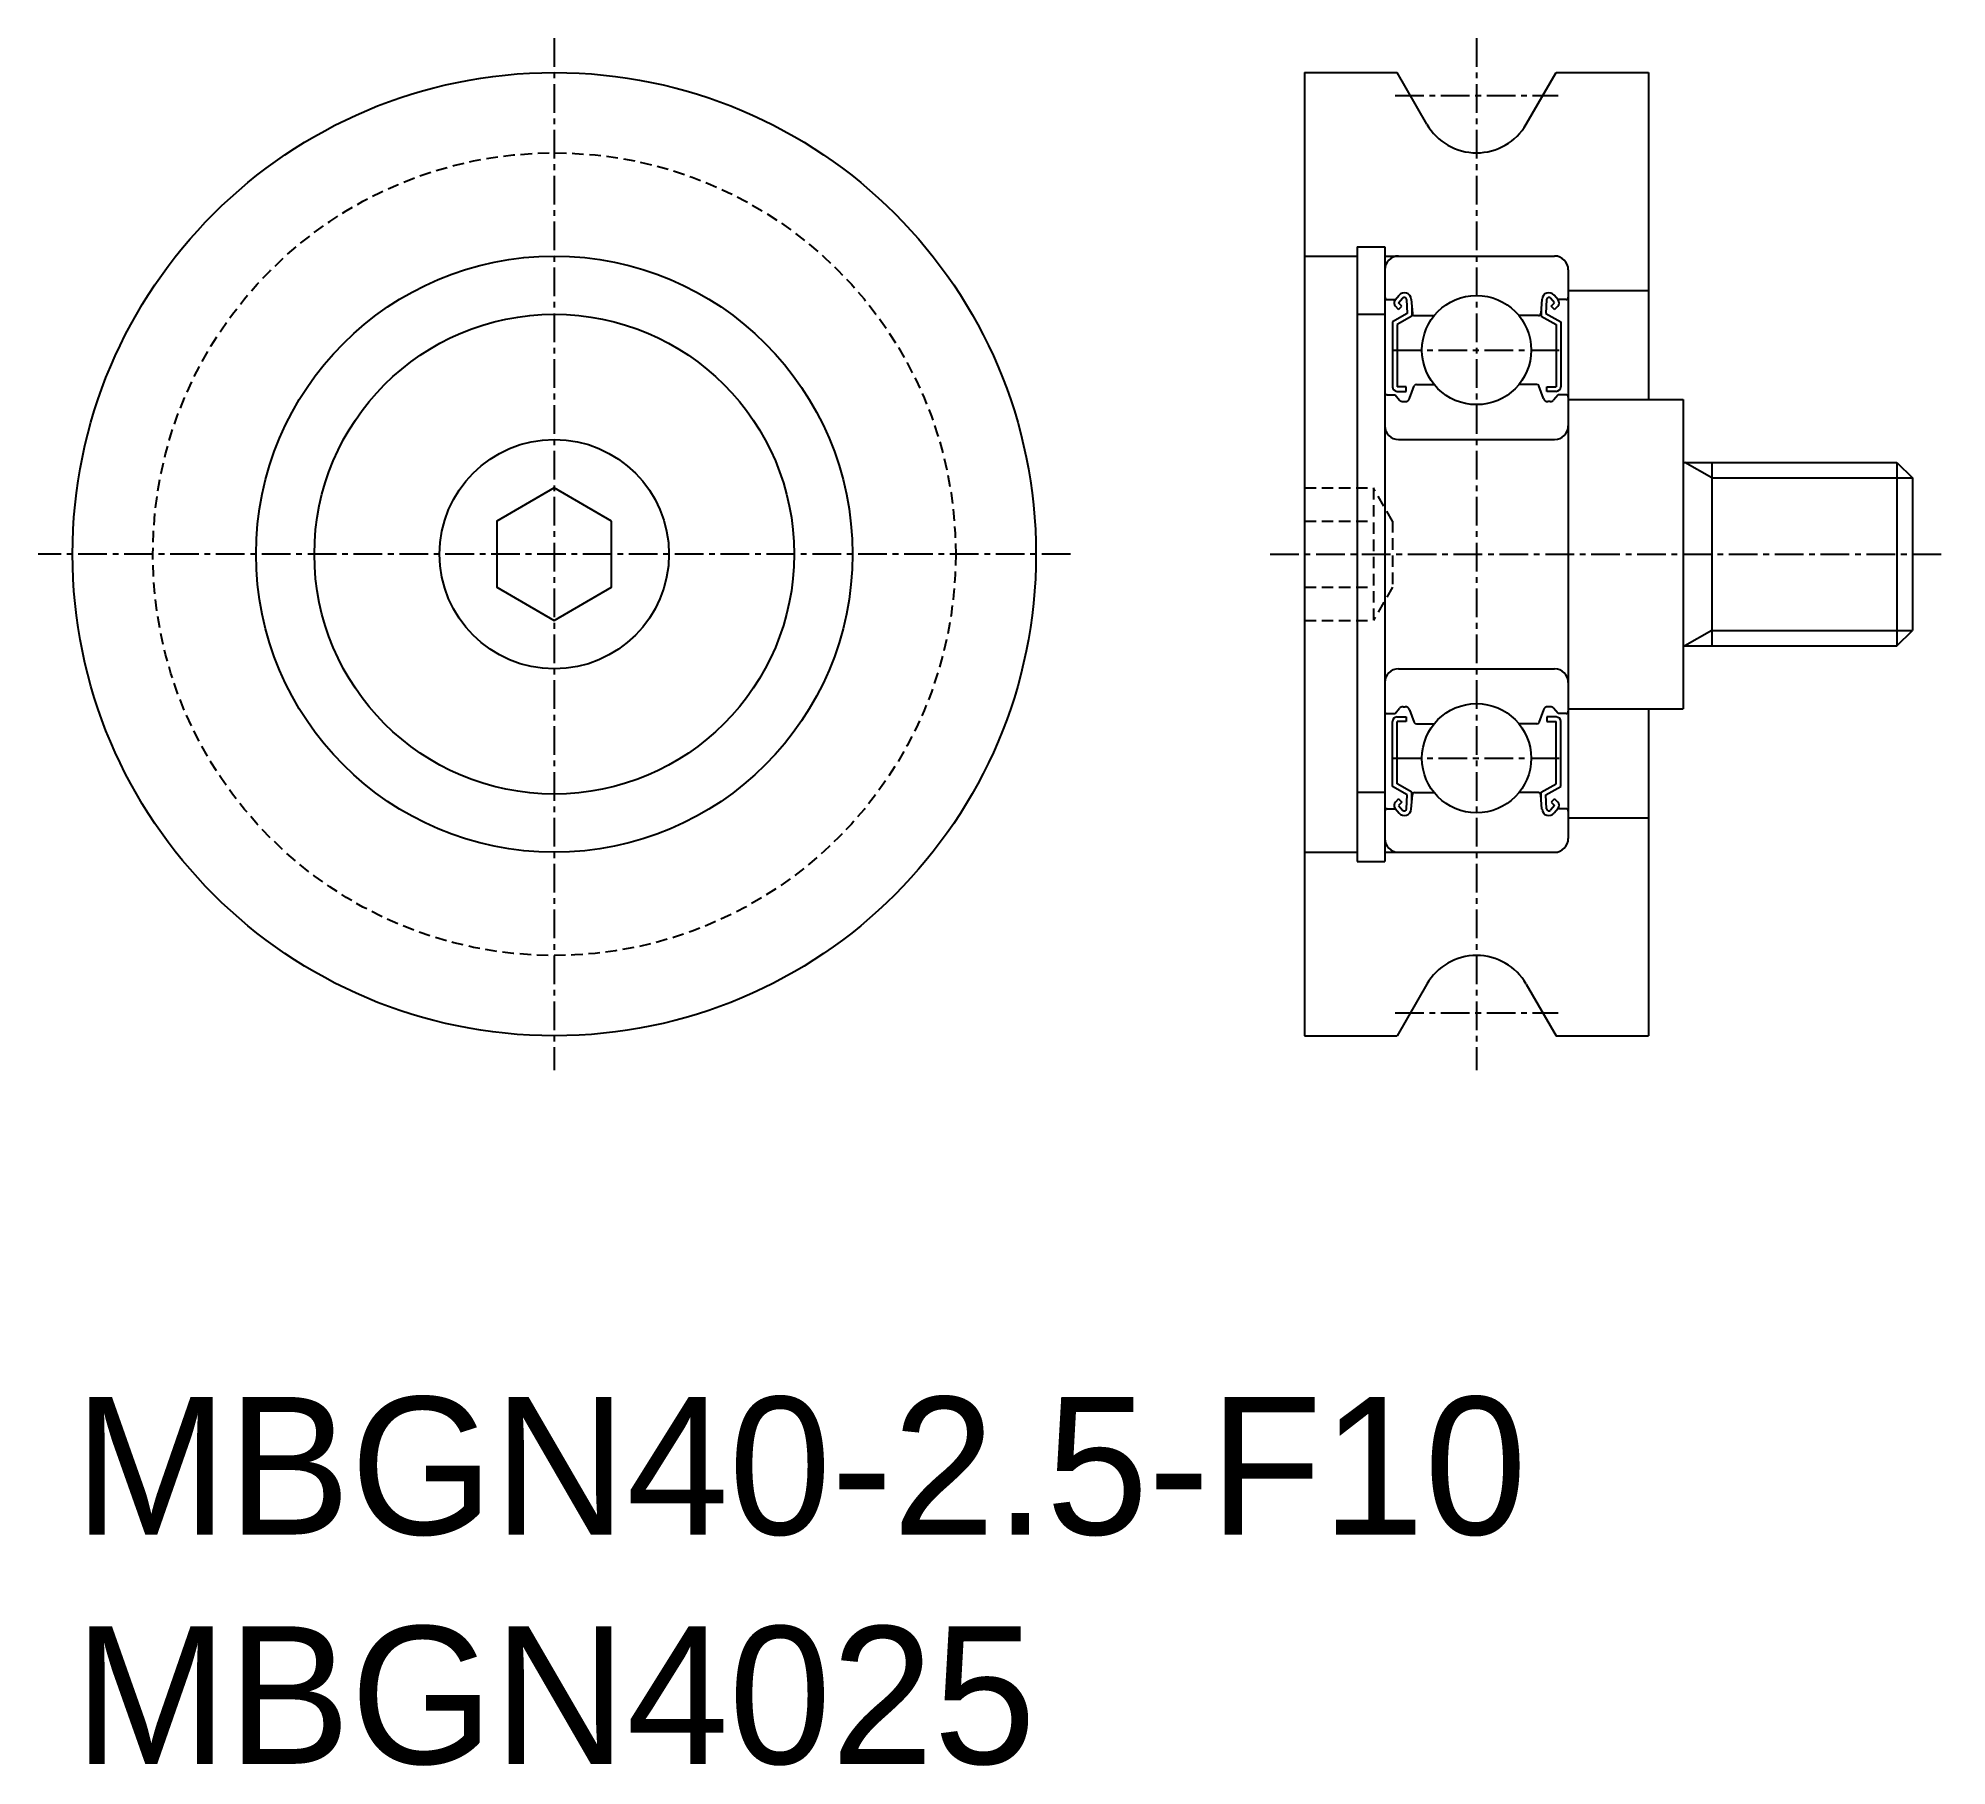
# Model space of a CAD drawing. Extents: x 0.9 to 84.1, y -3.8 to 71.5.
import ezdxf

# ---------------------------------------------------------------- set-up
doc = ezdxf.new("R2010")
doc.units = 0
doc.linetypes.add('CENTER', pattern=[2, 1.25, -0.25, 0.25, -0.25])
doc.linetypes.add('DASHED', pattern=[0.75, 0.5, -0.25])
doc.layers.get('0').update_dxf_attribs({"linetype": 'CONTINUOUS'})
doc.layers.add('CENTER', color=1, linetype='CENTER')

msp = doc.modelspace()

# ---------------------------------------------------------------- linework, layer by layer
at = {"color": 7, "linetype": 'CONTINUOUS'}
for p, q in [((56.131, 70), (60.167, 70)), ((56.131, 70), (56.131, 28)), ((61.466, 67.75), (60.167, 70)), ((65.797, 67.75), (67.096, 70)), ((67.096, 70), (71.131, 70)), ((71.131, 70), (71.131, 55.75)), ((56.131, 62), (58.431, 62)), ((58.431, 62.4), (59.631, 62.4)), ((58.431, 62.4), (58.431, 35.6)), ((59.631, 62.4), (59.631, 35.6)), ((59.631, 62), (67.031, 62)), ((67.631, 61.4), (67.631, 36.6)), ((59.731, 60.1), (60.091, 60.1)), ((60.08, 60.086), (60.251, 60.291)), ((60.233, 59.958), (60.404, 60.16)), ((60.374, 59.817), (60.233, 59.958)), ((60.58, 60.102), (60.612, 59.501)), ((60.78, 60.124), (60.834, 59.492)), ((66.483, 60.124), (66.428, 59.492)), ((66.683, 60.102), (66.65, 59.501)), ((67.029, 59.958), (66.859, 60.16)), ((66.888, 59.817), (67.029, 59.958)), ((67.183, 60.086), (67.012, 60.291)), ((67.531, 60.1), (67.171, 60.1)), ((67.631, 60.5), (71.131, 60.5)), ((58.431, 59.459), (59.631, 59.459)), ((60.612, 59.501), (59.962, 59.125)), ((59.962, 59.125), (59.962, 56.3)), ((60.233, 59.675), (60.092, 59.817)), ((60.812, 59.385), (60.162, 59.01)), ((60.233, 59.675), (60.374, 59.817)), ((60.812, 59.746), (60.812, 59.385)), ((60.934, 59.4), (61.782, 59.4)), ((66.329, 59.4), (65.481, 59.4)), ((66.45, 59.746), (66.45, 59.385)), ((66.45, 59.385), (67.1, 59.01)), ((66.65, 59.501), (67.3, 59.125)), ((67.029, 59.675), (66.888, 59.817)), ((67.029, 59.675), (67.171, 59.817)), ((67.3, 59.125), (67.3, 56.3)), ((60.162, 59.01), (60.162, 56.3)), ((67.1, 59.01), (67.1, 56.3)), ((59.731, 55.95), (60.081, 55.95)), ((60.081, 55.95), (60.273, 55.722)), ((60.562, 56.3), (60.162, 56.3)), ((60.162, 56.1), (60.562, 56.1)), ((60.562, 56.1), (60.562, 56.3)), ((60.71, 55.782), (60.912, 56.334)), ((61.005, 56.4), (61.782, 56.4)), ((66.257, 56.4), (65.481, 56.4)), ((66.553, 55.782), (66.351, 56.334)), ((66.7, 56.3), (67.1, 56.3)), ((66.7, 56.1), (66.7, 56.3)), ((67.1, 56.1), (66.7, 56.1)), ((67.181, 55.95), (66.99, 55.722)), ((67.531, 55.95), (67.181, 55.95)), ((67.631, 55.75), (72.631, 55.75)), ((72.631, 55.75), (72.631, 42.25)), ((60.426, 55.65), (60.522, 55.65)), ((66.837, 55.65), (66.741, 55.65)), ((60.231, 54), (67.031, 54)), ((72.631, 53), (81.955, 53)), ((73.881, 53), (73.881, 45)), ((81.955, 53), (82.631, 52.324)), ((81.955, 53), (81.955, 45)), ((82.631, 52.324), (82.631, 45.678)), ((72.631, 45), (81.955, 45)), ((81.955, 45), (82.631, 45.678)), ((60.231, 44), (67.031, 44)), ((59.731, 42.05), (60.081, 42.05)), ((59.962, 38.875), (59.962, 41.7)), ((60.081, 42.05), (60.273, 42.279)), ((60.162, 41.9), (60.562, 41.9)), ((60.562, 41.7), (60.162, 41.7)), ((60.162, 38.99), (60.162, 41.7)), ((60.426, 42.35), (60.522, 42.35)), ((60.562, 41.9), (60.562, 41.7)), ((60.71, 42.219), (60.912, 41.666)), ((66.553, 42.219), (66.351, 41.666)), ((67.1, 41.9), (66.7, 41.9)), ((66.7, 41.9), (66.7, 41.7)), ((66.7, 41.7), (67.1, 41.7)), ((66.837, 42.35), (66.741, 42.35)), ((67.181, 42.05), (66.99, 42.279)), ((67.1, 38.99), (67.1, 41.7)), ((67.531, 42.05), (67.181, 42.05)), ((67.3, 38.875), (67.3, 41.7)), ((67.631, 42.25), (72.631, 42.25)), ((71.131, 42.25), (71.131, 28)), ((61.005, 41.6), (61.782, 41.6)), ((66.257, 41.6), (65.481, 41.6)), ((58.431, 38.627), (59.631, 38.627)), ((60.612, 38.499), (59.962, 38.875)), ((60.233, 38.325), (60.092, 38.184)), ((60.812, 38.615), (60.162, 38.99)), ((60.233, 38.325), (60.374, 38.183)), ((60.58, 37.899), (60.612, 38.499)), ((60.78, 37.876), (60.834, 38.509)), ((60.812, 38.254), (60.812, 38.615)), ((60.934, 38.6), (61.782, 38.6)), ((66.329, 38.6), (65.481, 38.6)), ((66.483, 37.876), (66.428, 38.509)), ((66.45, 38.615), (67.1, 38.99)), ((66.45, 38.254), (66.45, 38.615)), ((66.65, 38.499), (67.3, 38.875)), ((66.683, 37.899), (66.65, 38.499)), ((67.029, 38.325), (66.888, 38.183)), ((67.029, 38.325), (67.171, 38.184)), ((59.731, 37.9), (60.091, 37.9)), ((60.08, 37.914), (60.251, 37.71)), ((60.374, 38.183), (60.233, 38.042)), ((60.233, 38.042), (60.404, 37.84)), ((67.029, 38.042), (66.859, 37.84)), ((66.888, 38.183), (67.029, 38.042)), ((67.183, 37.914), (67.012, 37.71)), ((67.531, 37.9), (67.171, 37.9)), ((67.631, 37.5), (71.131, 37.5)), ((56.131, 36), (58.431, 36)), ((59.631, 36), (67.031, 36)), ((61.931, 36), (61.931, 36)), ((63.631, 36), (63.632, 36)), ((58.431, 35.6), (59.631, 35.6)), ((61.466, 30.25), (60.167, 28)), ((65.797, 30.25), (67.096, 28)), ((56.131, 28), (60.167, 28)), ((67.096, 28), (71.131, 28))]:
    msp.add_line(p, q, dxfattribs=at)
at = {"color": 3, "linetype": 'CONTINUOUS'}
for p, q in [((73.881, 52.324), (72.71, 53)), ((73.881, 52.324), (82.631, 52.324)), ((73.881, 45.678), (72.707, 45)), ((73.881, 45.678), (82.631, 45.678))]:
    msp.add_line(p, q, dxfattribs=at)
at = {"color": 3, "linetype": 'DASHED'}
for p, q in [((56.131, 51.887), (59.131, 51.887)), ((59.965, 50.444), (59.131, 51.887)), ((59.131, 51.887), (59.131, 46.113)), ((56.131, 50.444), (59.131, 50.444)), ((59.965, 50.444), (59.965, 47.557)), ((56.131, 47.557), (59.131, 47.557)), ((59.965, 47.557), (59.131, 46.113)), ((56.131, 46.113), (59.131, 46.113))]:
    msp.add_line(p, q, dxfattribs=at)
at = {"color": 7, "linetype": 'CONTINUOUS'}
msp.add_lwpolyline([(25.924, 50.444), (23.424, 51.887), (20.924, 50.444), (20.924, 47.557), (23.424, 46.113), (25.924, 47.557)], close=True, dxfattribs=at)
for centre, radius in [((23.424, 49), 21), ((23.424, 49), 13), ((63.631, 57.9), 2.381), ((23.424, 49), 10.459), ((23.424, 49), 5), ((63.631, 40.1), 2.381)]:
    msp.add_circle(centre, radius, dxfattribs=at)
at = {"color": 3, "linetype": 'DASHED'}
msp.add_circle((23.424, 49), 17.5, dxfattribs=at)
at = {"color": 7, "linetype": 'CONTINUOUS'}
for centre, radius, start, end in [((63.631, 69), 2.5, 210, 330), ((60.231, 61.4), 0.6, 90, 180), ((67.031, 61.4), 0.6, 0, 90), ((59.731, 60.2), 0.1, 180, 270), ((60.233, 59.958), 0.2, 140.13695, 225.00202), ((60.481, 60.098), 0.3, 4.93539, 140.13695), ((60.48, 60.096), 0.1, 3.10166, 139.95027), ((66.782, 60.098), 0.3, 39.86305, 175.06461), ((66.783, 60.096), 0.1, 40.04973, 176.89834), ((67.03, 59.958), 0.2, 314.99798, 39.86305), ((67.531, 60.2), 0.1, 270, 0), ((60.934, 59.5), 0.1, 184.93539, 270), ((66.329, 59.5), 0.1, 270, 355.06461), ((59.731, 55.85), 0.1, 90, 180.81025), ((60.162, 56.3), 0.2, 180, 270), ((60.522, 55.85), 0.2, 270, 339.99156), ((61.005, 56.3), 0.1, 90, 159.99156), ((66.257, 56.3), 0.1, 20.00844, 90), ((66.741, 55.85), 0.2, 200.00844, 270), ((67.1, 56.3), 0.2, 270, 0), ((67.531, 55.85), 0.1, 359.18975, 90), ((60.426, 55.85), 0.2, 219.97618, 270), ((66.837, 55.85), 0.2, 270, 320.02382), ((60.231, 54.6), 0.6, 180, 270), ((67.031, 54.6), 0.6, 270, 0), ((60.231, 43.4), 0.6, 90, 180), ((67.031, 43.4), 0.6, 0, 90), ((59.731, 42.15), 0.1, 179.18975, 270), ((60.162, 41.7), 0.2, 90, 180), ((60.426, 42.15), 0.2, 90, 140.02382), ((60.522, 42.15), 0.2, 20.00844, 90), ((61.005, 41.7), 0.1, 200.00844, 270), ((66.257, 41.7), 0.1, 270, 339.99156), ((66.741, 42.15), 0.2, 90, 159.99156), ((66.837, 42.15), 0.2, 39.97618, 90), ((67.1, 41.7), 0.2, 0, 90), ((67.531, 42.15), 0.1, 270, 0.81025), ((60.934, 38.5), 0.1, 90, 175.06461), ((66.329, 38.5), 0.1, 4.93539, 90), ((59.731, 37.8), 0.1, 90, 180), ((60.233, 38.042), 0.2, 134.99798, 219.86305), ((60.481, 37.902), 0.3, 219.86305, 355.06461), ((60.48, 37.904), 0.1, 220.04973, 356.89834), ((66.782, 37.902), 0.3, 184.93539, 320.13695), ((66.783, 37.904), 0.1, 183.10166, 319.95027), ((67.03, 38.042), 0.2, 320.13695, 45.00202), ((67.531, 37.8), 0.1, 0, 90), ((60.231, 36.6), 0.6, 180, 270), ((67.031, 36.6), 0.6, 270, 0), ((63.631, 29), 2.5, 30, 150)]:
    msp.add_arc(centre, radius, start, end, dxfattribs=at)
at = {"layer": 'CENTER', "color": 1, "linetype": 'CENTER'}
for p, q in [((23.424, 71.5), (23.424, 26.5)), ((63.631, 71.5), (63.631, 26.5)), ((60.076, 69), (67.187, 69)), ((59.975, 57.9), (67.287, 57.9)), ((45.924, 49), (0.924, 49)), ((54.631, 49), (84.131, 49)), ((59.975, 40.1), (67.287, 40.1)), ((60.076, 29), (67.187, 29))]:
    msp.add_line(p, q, dxfattribs=at)

# ---------------------------------------------------------------- texts
at = {"color": 7, "linetype": 'CONTINUOUS'}
for s, p in [('MBGN40-2.5-F10', (2.5, 6.25)), ('MBGN4025', (2.5, -3.75))]:
    msp.add_text(s, height=6, dxfattribs=at).set_placement(p)

doc.saveas('drawing.dxf')
